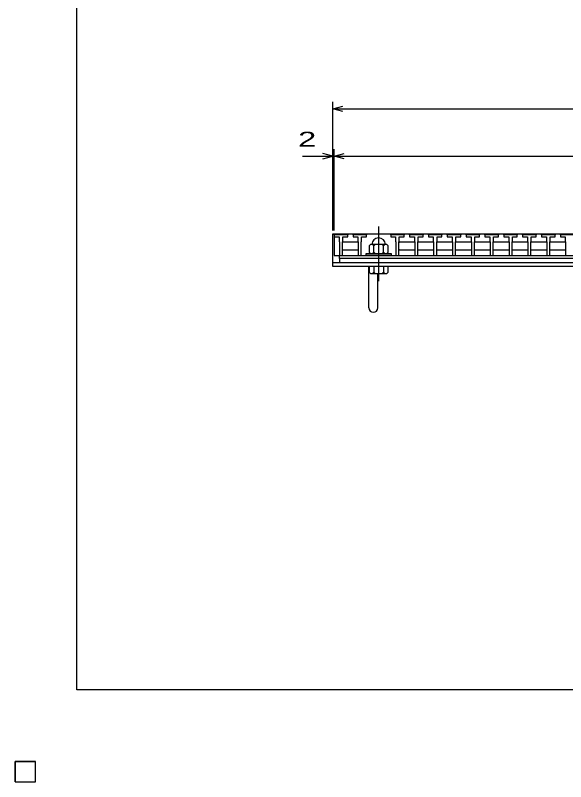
# Model space of a CAD drawing. Units: millimetres, scale not verified. Extents: x -1820 to 1731, y -1282 to 1054.
# Drawn here: x -1820 to -1005, y -1282 to -149 of the extents above; entities that cross this region are included whole.
import ezdxf
from ezdxf.enums import TextEntityAlignment as Align

# ---------------------------------------------------------------- set-up
doc = ezdxf.new("R2010")
doc.units = ezdxf.units.MM
doc.header["$LTSCALE"] = 10
doc.linetypes.add('CHAIN', pattern=[18.5, 12, -1.5, 3.5, -1.5])
for name, color, linetype, lineweight in [('0_2', 150, 'Continuous', 25), ('16', 3, 'Continuous', 25), ('19', 6, 'Continuous', 25), ('22', 2, 'Continuous', 25)]:
    doc.layers.add(name, color=color, linetype=linetype, lineweight=lineweight)
doc.styles.add('ベクトル', font='')
doc.styles.get('ベクトル').set_extended_font_data('ベクトル')

msp = doc.modelspace()

# ---------------------------------------------------------------- linework, layer by layer
at = {"layer": '0_2'}
for p, q in [((-1729, -1146.5), (-1729, 1053.5)), ((1731, -1146.5), (-1729, -1146.5))]:
    msp.add_line(p, q, dxfattribs=at)
at = {"layer": '16', "linetype": 'CHAIN'}
msp.add_line((-1282.2, -461), (-1282.2, -542), dxfattribs=at)
at = {"layer": '16'}
for p, q in [((-1348, -473.5), (-1347.5, -472)), ((-1348, -472), (-352, -472)), ((-1348, -472), (-1348, -504)), ((-1348, -473.5), (-1348, -476.5)), ((-1328, -473.5), (-1348, -473.5)), ((-1347.5, -472), (-1344.6, -472)), ((-1344.6, -472), (-1344.1, -473.5)), ((-1339.95, -473.5), (-1339.45, -472)), ((-1339.45, -472), (-1336.55, -472)), ((-1336.55, -472), (-1336.05, -473.5)), ((-1331.9, -473.5), (-1331.4, -472)), ((-1331.4, -472), (-1328.5, -472)), ((-1328.5, -472), (-1328, -473.5)), ((-1328, -476.5), (-1328, -473.5)), ((-1320.1, -473.5), (-1319.6, -472)), ((-1320.1, -473.5), (-1320.1, -476.5)), ((-1300.1, -473.5), (-1320.1, -473.5)), ((-1319.6, -472), (-1316.7, -472)), ((-1316.7, -472), (-1316.2, -473.5)), ((-1312.05, -473.5), (-1311.55, -472)), ((-1311.55, -472), (-1308.65, -472)), ((-1308.65, -472), (-1308.15, -473.5)), ((-1304, -473.5), (-1303.5, -472)), ((-1303.5, -472), (-1300.6, -472)), ((-1300.6, -472), (-1300.1, -473.5)), ((-1300.1, -476.5), (-1300.1, -473.5)), ((-1264.3, -473.5), (-1263.8, -472)), ((-1264.3, -473.5), (-1264.3, -476.5)), ((-1244.3, -473.5), (-1264.3, -473.5)), ((-1263.8, -472), (-1260.9, -472)), ((-1260.9, -472), (-1260.4, -473.5)), ((-1256.25, -473.5), (-1255.75, -472)), ((-1255.75, -472), (-1252.85, -472)), ((-1252.85, -472), (-1252.35, -473.5)), ((-1248.2, -473.5), (-1247.7, -472)), ((-1247.7, -472), (-1244.8, -472)), ((-1244.8, -472), (-1244.3, -473.5)), ((-1244.3, -476.5), (-1244.3, -473.5)), ((-1236.4, -473.5), (-1235.9, -472)), ((-1236.4, -473.5), (-1236.4, -476.5)), ((-1216.4, -473.5), (-1236.4, -473.5)), ((-1235.9, -472), (-1233, -472)), ((-1233, -472), (-1232.5, -473.5)), ((-1228.35, -473.5), (-1227.85, -472)), ((-1227.85, -472), (-1224.95, -472)), ((-1224.95, -472), (-1224.45, -473.5)), ((-1220.3, -473.5), (-1219.8, -472)), ((-1219.8, -472), (-1216.9, -472)), ((-1216.9, -472), (-1216.4, -473.5)), ((-1216.4, -476.5), (-1216.4, -473.5)), ((-1208.5, -473.5), (-1208, -472)), ((-1208.5, -473.5), (-1208.5, -476.5)), ((-1188.5, -473.5), (-1208.5, -473.5)), ((-1208, -472), (-1205.1, -472)), ((-1205.1, -472), (-1204.6, -473.5)), ((-1200.45, -473.5), (-1199.95, -472)), ((-1199.95, -472), (-1197.05, -472)), ((-1197.05, -472), (-1196.55, -473.5)), ((-1192.4, -473.5), (-1191.9, -472)), ((-1191.9, -472), (-1189, -472)), ((-1189, -472), (-1188.5, -473.5)), ((-1188.5, -476.5), (-1188.5, -473.5)), ((-1180.6, -473.5), (-1180.1, -472)), ((-1180.6, -473.5), (-1180.6, -476.5)), ((-1160.6, -473.5), (-1180.6, -473.5)), ((-1180.1, -472), (-1177.2, -472)), ((-1177.2, -472), (-1176.7, -473.5)), ((-1172.55, -473.5), (-1172.05, -472)), ((-1172.05, -472), (-1169.15, -472)), ((-1169.15, -472), (-1168.65, -473.5)), ((-1164.5, -473.5), (-1164, -472)), ((-1164, -472), (-1161.1, -472)), ((-1161.1, -472), (-1160.6, -473.5)), ((-1160.6, -476.5), (-1160.6, -473.5)), ((-1152.7, -473.5), (-1152.2, -472)), ((-1152.7, -473.5), (-1152.7, -476.5)), ((-1132.7, -473.5), (-1152.7, -473.5)), ((-1152.2, -472), (-1149.3, -472)), ((-1149.3, -472), (-1148.8, -473.5)), ((-1144.65, -473.5), (-1144.15, -472)), ((-1144.15, -472), (-1141.25, -472)), ((-1141.25, -472), (-1140.75, -473.5)), ((-1136.6, -473.5), (-1136.1, -472)), ((-1136.1, -472), (-1133.2, -472)), ((-1133.2, -472), (-1132.7, -473.5)), ((-1132.7, -476.5), (-1132.7, -473.5)), ((-1124.8, -473.5), (-1124.3, -472)), ((-1124.8, -473.5), (-1124.8, -476.5)), ((-1104.8, -473.5), (-1124.8, -473.5)), ((-1124.3, -472), (-1121.4, -472)), ((-1121.4, -472), (-1120.9, -473.5)), ((-1116.75, -473.5), (-1116.25, -472)), ((-1116.25, -472), (-1113.35, -472)), ((-1113.35, -472), (-1112.85, -473.5)), ((-1108.7, -473.5), (-1108.2, -472)), ((-1108.2, -472), (-1105.3, -472)), ((-1105.3, -472), (-1104.8, -473.5)), ((-1104.8, -476.5), (-1104.8, -473.5)), ((-1096.9, -473.5), (-1096.4, -472)), ((-1096.9, -473.5), (-1096.9, -476.5)), ((-1076.9, -473.5), (-1096.9, -473.5)), ((-1096.4, -472), (-1093.5, -472)), ((-1093.5, -472), (-1093, -473.5)), ((-1088.85, -473.5), (-1088.35, -472)), ((-1088.35, -472), (-1085.45, -472)), ((-1085.45, -472), (-1084.95, -473.5)), ((-1080.8, -473.5), (-1080.3, -472)), ((-1080.3, -472), (-1077.4, -472)), ((-1077.4, -472), (-1076.9, -473.5)), ((-1076.9, -476.5), (-1076.9, -473.5)), ((-1069, -473.5), (-1068.5, -472)), ((-1069, -473.5), (-1069, -476.5)), ((-1049, -473.5), (-1069, -473.5)), ((-1068.5, -472), (-1065.6, -472)), ((-1065.6, -472), (-1065.1, -473.5)), ((-1060.95, -473.5), (-1060.45, -472)), ((-1060.45, -472), (-1057.55, -472)), ((-1057.55, -472), (-1057.05, -473.5)), ((-1052.9, -473.5), (-1052.4, -472)), ((-1052.4, -472), (-1049.5, -472)), ((-1049.5, -472), (-1049, -473.5)), ((-1049, -476.5), (-1049, -473.5)), ((-1041.1, -473.5), (-1040.6, -472)), ((-1041.1, -473.5), (-1041.1, -476.5)), ((-1021.1, -473.5), (-1041.1, -473.5)), ((-1040.6, -472), (-1037.7, -472)), ((-1037.7, -472), (-1037.2, -473.5)), ((-1033.05, -473.5), (-1032.55, -472)), ((-1032.55, -472), (-1029.65, -472)), ((-1029.65, -472), (-1029.15, -473.5)), ((-1025, -473.5), (-1024.5, -472)), ((-1024.5, -472), (-1021.6, -472)), ((-1021.6, -472), (-1021.1, -473.5)), ((-1021.1, -476.5), (-1021.1, -473.5)), ((-1013.2, -473.5), (-1012.7, -472)), ((-1013.2, -473.5), (-1013.2, -476.5)), ((-993.2, -473.5), (-1013.2, -473.5)), ((-1012.7, -472), (-1009.8, -472)), ((-1009.8, -472), (-1009.3, -473.5)), ((-1348, -476.5), (-1340.75, -476.5)), ((-1340.75, -476.5), (-1340.75, -483.5)), ((-1340.75, -483.5), (-1340.25, -484)), ((-1340.25, -484), (-1340.25, -504)), ((-1335.75, -484), (-1335.25, -483.5)), ((-1335.75, -504), (-1335.75, -484)), ((-1335.75, -485), (-1334.75, -484)), ((-1335.25, -483.5), (-1335.25, -476.5)), ((-1335.25, -476.5), (-1328, -476.5)), ((-1334.75, -484), (-1313.35, -484)), ((-1320.1, -476.5), (-1312.85, -476.5)), ((-1313.35, -484), (-1312.35, -485)), ((-1312.85, -476.5), (-1312.85, -483.5)), ((-1312.85, -483.5), (-1312.35, -484)), ((-1312.35, -484), (-1312.35, -504)), ((-1307.85, -484), (-1307.35, -483.5)), ((-1307.85, -504), (-1307.85, -484)), ((-1307.35, -483.5), (-1307.35, -476.5)), ((-1307.35, -476.5), (-1300.1, -476.5)), ((-1264.3, -476.5), (-1257.05, -476.5)), ((-1257.05, -476.5), (-1257.05, -483.5)), ((-1257.05, -483.5), (-1256.55, -484)), ((-1256.55, -484), (-1256.55, -504)), ((-1252.05, -484), (-1251.55, -483.5)), ((-1252.05, -504), (-1252.05, -484)), ((-1252.05, -485), (-1251.05, -484)), ((-1251.55, -483.5), (-1251.55, -476.5)), ((-1251.55, -476.5), (-1244.3, -476.5)), ((-1251.05, -484), (-1229.65, -484)), ((-1236.4, -476.5), (-1229.15, -476.5)), ((-1229.65, -484), (-1228.65, -485)), ((-1229.15, -476.5), (-1229.15, -483.5)), ((-1229.15, -483.5), (-1228.65, -484)), ((-1228.65, -484), (-1228.65, -504)), ((-1224.15, -484), (-1223.65, -483.5)), ((-1224.15, -504), (-1224.15, -484)), ((-1224.15, -485), (-1223.15, -484)), ((-1223.65, -483.5), (-1223.65, -476.5)), ((-1223.65, -476.5), (-1216.4, -476.5)), ((-1223.15, -484), (-1201.75, -484)), ((-1208.5, -476.5), (-1201.25, -476.5)), ((-1201.75, -484), (-1200.75, -485)), ((-1201.25, -476.5), (-1201.25, -483.5)), ((-1201.25, -483.5), (-1200.75, -484)), ((-1200.75, -484), (-1200.75, -504)), ((-1196.25, -484), (-1195.75, -483.5)), ((-1196.25, -504), (-1196.25, -484)), ((-1196.25, -485), (-1195.25, -484)), ((-1195.75, -483.5), (-1195.75, -476.5)), ((-1195.75, -476.5), (-1188.5, -476.5)), ((-1195.25, -484), (-1173.85, -484)), ((-1180.6, -476.5), (-1173.35, -476.5)), ((-1173.85, -484), (-1172.85, -485)), ((-1173.35, -476.5), (-1173.35, -483.5)), ((-1173.35, -483.5), (-1172.85, -484)), ((-1172.85, -484), (-1172.85, -504)), ((-1168.35, -484), (-1167.85, -483.5)), ((-1168.35, -504), (-1168.35, -484)), ((-1168.35, -485), (-1167.35, -484)), ((-1167.85, -483.5), (-1167.85, -476.5)), ((-1167.85, -476.5), (-1160.6, -476.5)), ((-1167.35, -484), (-1145.95, -484)), ((-1152.7, -476.5), (-1145.45, -476.5)), ((-1145.95, -484), (-1144.95, -485)), ((-1145.45, -476.5), (-1145.45, -483.5)), ((-1145.45, -483.5), (-1144.95, -484)), ((-1144.95, -484), (-1144.95, -504)), ((-1140.45, -484), (-1139.95, -483.5)), ((-1140.45, -504), (-1140.45, -484)), ((-1140.45, -485), (-1139.45, -484)), ((-1139.95, -483.5), (-1139.95, -476.5)), ((-1139.95, -476.5), (-1132.7, -476.5)), ((-1139.45, -484), (-1118.05, -484)), ((-1124.8, -476.5), (-1117.55, -476.5)), ((-1118.05, -484), (-1117.05, -485)), ((-1117.55, -476.5), (-1117.55, -483.5)), ((-1117.55, -483.5), (-1117.05, -484)), ((-1117.05, -484), (-1117.05, -504)), ((-1112.55, -484), (-1112.05, -483.5)), ((-1112.55, -504), (-1112.55, -484)), ((-1112.55, -485), (-1111.55, -484)), ((-1112.05, -483.5), (-1112.05, -476.5)), ((-1112.05, -476.5), (-1104.8, -476.5)), ((-1111.55, -484), (-1090.15, -484)), ((-1096.9, -476.5), (-1089.65, -476.5)), ((-1090.15, -484), (-1089.15, -485)), ((-1089.65, -476.5), (-1089.65, -483.5)), ((-1089.65, -483.5), (-1089.15, -484)), ((-1089.15, -484), (-1089.15, -504)), ((-1084.65, -484), (-1084.15, -483.5)), ((-1084.65, -504), (-1084.65, -484)), ((-1084.65, -485), (-1083.65, -484)), ((-1084.15, -483.5), (-1084.15, -476.5)), ((-1084.15, -476.5), (-1076.9, -476.5)), ((-1083.65, -484), (-1062.25, -484)), ((-1069, -476.5), (-1061.75, -476.5)), ((-1062.25, -484), (-1061.25, -485)), ((-1061.75, -476.5), (-1061.75, -483.5)), ((-1061.75, -483.5), (-1061.25, -484)), ((-1061.25, -484), (-1061.25, -504)), ((-1056.75, -484), (-1056.25, -483.5)), ((-1056.75, -504), (-1056.75, -484)), ((-1056.75, -485), (-1055.75, -484)), ((-1056.25, -483.5), (-1056.25, -476.5)), ((-1056.25, -476.5), (-1049, -476.5)), ((-1055.75, -484), (-1034.35, -484)), ((-1041.1, -476.5), (-1033.85, -476.5)), ((-1034.35, -484), (-1033.35, -485)), ((-1033.85, -476.5), (-1033.85, -483.5)), ((-1033.85, -483.5), (-1033.35, -484)), ((-1033.35, -484), (-1033.35, -504)), ((-1028.85, -484), (-1028.35, -483.5)), ((-1028.85, -504), (-1028.85, -484)), ((-1028.85, -485), (-1027.85, -484)), ((-1028.35, -483.5), (-1028.35, -476.5)), ((-1028.35, -476.5), (-1021.1, -476.5)), ((-1027.85, -484), (-1006.45, -484)), ((-1013.2, -476.5), (-1005.95, -476.5)), ((-1006.45, -484), (-1005.45, -485)), ((-1005.95, -476.5), (-1005.95, -483.5)), ((-1005.95, -483.5), (-1005.45, -484)), ((-1005.45, -484), (-1005.45, -504)), ((-1334.75, -496), (-1335.75, -495)), ((-1313.35, -496), (-1334.75, -496)), ((-1312.35, -495), (-1313.35, -496)), ((-1294.2, -488), (-1296.2, -490)), ((-1296.2, -490), (-1296.2, -499)), ((-1270.2, -488), (-1294.2, -488)), ((-1289.2, -490), (-1291.2, -488)), ((-1287.2, -488), (-1289.2, -490)), ((-1289.2, -499), (-1289.2, -490)), ((-1275.2, -490), (-1277.2, -488)), ((-1273.2, -488), (-1275.2, -490)), ((-1275.2, -499), (-1275.2, -490)), ((-1268.2, -490), (-1270.2, -488)), ((-1268.2, -499), (-1268.2, -490)), ((-1251.05, -496), (-1252.05, -495)), ((-1229.65, -496), (-1251.05, -496)), ((-1228.65, -495), (-1229.65, -496)), ((-1223.15, -496), (-1224.15, -495)), ((-1201.75, -496), (-1223.15, -496)), ((-1200.75, -495), (-1201.75, -496)), ((-1195.25, -496), (-1196.25, -495)), ((-1173.85, -496), (-1195.25, -496)), ((-1172.85, -495), (-1173.85, -496)), ((-1167.35, -496), (-1168.35, -495)), ((-1145.95, -496), (-1167.35, -496)), ((-1144.95, -495), (-1145.95, -496)), ((-1139.45, -496), (-1140.45, -495)), ((-1118.05, -496), (-1139.45, -496)), ((-1117.05, -495), (-1118.05, -496)), ((-1111.55, -496), (-1112.55, -495)), ((-1090.15, -496), (-1111.55, -496)), ((-1089.15, -495), (-1090.15, -496)), ((-1083.65, -496), (-1084.65, -495)), ((-1062.25, -496), (-1083.65, -496)), ((-1061.25, -495), (-1062.25, -496)), ((-1055.75, -496), (-1056.75, -495)), ((-1034.35, -496), (-1055.75, -496)), ((-1033.35, -495), (-1034.35, -496)), ((-1027.85, -496), (-1028.85, -495)), ((-1006.45, -496), (-1027.85, -496)), ((-1005.45, -495), (-1006.45, -496)), ((-1348, -504), (-352, -504)), ((-1340.25, -504), (-1335.75, -504)), ((-1340.25, -504), (-359.75, -504)), ((-1340.25, -508.5), (-1340.25, -504)), ((-359.75, -508.5), (-1340.25, -508.5)), ((-1340.25, -508.5), (-1340.25, -514.5)), ((-1312.35, -504), (-1307.85, -504)), ((-1300.7, -504), (-1300.7, -501)), ((-1300.7, -501), (-1263.7, -501)), ((-1263.7, -504), (-1300.7, -504)), ((-1296.2, -499), (-1294.2, -501)), ((-1291.2, -501), (-1289.2, -499)), ((-1289.2, -499), (-1287.2, -501)), ((-1277.2, -501), (-1275.2, -499)), ((-1275.2, -499), (-1273.2, -501)), ((-1270.2, -501), (-1268.2, -499)), ((-1263.7, -501), (-1263.7, -504)), ((-1256.55, -504), (-1252.05, -504)), ((-1228.65, -504), (-1224.15, -504)), ((-1200.75, -504), (-1196.25, -504)), ((-1172.85, -504), (-1168.35, -504)), ((-1144.95, -504), (-1140.45, -504)), ((-1117.05, -504), (-1112.55, -504)), ((-1089.15, -504), (-1084.65, -504)), ((-1061.25, -504), (-1056.75, -504)), ((-1033.35, -504), (-1028.85, -504)), ((-1005.45, -504), (-1000.95, -504)), ((-1340.25, -514.5), (-359.75, -514.5)), ((-1820, -1252.5), (-1790, -1252.5)), ((-1820, -1282.5), (-1820, -1252.5)), ((-1820, -1252.5), (-1790, -1252.5)), ((-1820, -1282.5), (-1820, -1252.5)), ((-1820, -1252.5), (-1790, -1252.5)), ((-1820, -1282.5), (-1820, -1252.5)), ((-1820, -1252.5), (-1790, -1252.5)), ((-1820, -1282.5), (-1820, -1252.5)), ((-1820, -1252.5), (-1790, -1252.5)), ((-1820, -1282.5), (-1820, -1252.5)), ((-1790, -1282.5), (-1790, -1252.5)), ((-1790, -1282.5), (-1790, -1252.5)), ((-1790, -1282.5), (-1790, -1252.5)), ((-1790, -1282.5), (-1790, -1252.5)), ((-1790, -1282.5), (-1790, -1252.5)), ((-1820, -1282.5), (-1790, -1282.5)), ((-1820, -1282.5), (-1790, -1282.5)), ((-1820, -1282.5), (-1790, -1282.5)), ((-1820, -1282.5), (-1790, -1282.5)), ((-1820, -1282.5), (-1790, -1282.5))]:
    msp.add_line(p, q, dxfattribs=at)
msp.add_arc((-1282.2, -488), 10, 0, 180, dxfattribs=at)
at = {"layer": '19'}
for p, q in [((-1350, -514.5), (-1350, -472)), ((-1350, -472), (-1348, -472)), ((-1350, -514.5), (-350, -514.5)), ((-1350, -520.5), (-1350, -514.5)), ((-350, -520.5), (-1350, -520.5)), ((-1296.5, -581.61), (-1296.5, -520.5)), ((-1296.2, -520.5), (-1296.2, -528.5)), ((-1268.2, -520.5), (-1296.2, -520.5)), ((-1289.2, -520.5), (-1289.2, -528.5)), ((-1275.2, -520.5), (-1275.2, -528.5)), ((-1268.2, -528.5), (-1268.2, -520.5)), ((-1296.2, -528.5), (-1294.2, -530.5)), ((-1294.2, -530.5), (-1270.2, -530.5)), ((-1289.2, -528.5), (-1291.2, -530.5)), ((-1287.2, -530.5), (-1289.2, -528.5)), ((-1283.5, -581.61), (-1283.5, -530.5)), ((-1275.2, -528.5), (-1277.2, -530.5)), ((-1273.2, -530.5), (-1275.2, -528.5)), ((-1270.2, -530.5), (-1268.2, -528.5))]:
    msp.add_line(p, q, dxfattribs=at)
msp.add_arc((-1290, -581.61), 6.5, 180, 0, dxfattribs=at)
at = {"layer": '22', "color": 4}
for p, q in [((-1350, -467), (-1350, -277)), ((-1350, -287), (-1335, -283)), ((-1335, -291), (-1350, -287)), ((-1350, -287), (-350, -287)), ((-1350, -467), (-1350, -347)), ((-1348, -467), (-1348, -347)), ((-1395, -357), (-1350, -357)), ((-1350, -357), (-1365, -353)), ((-1365, -361), (-1350, -357)), ((-1350, -357), (-1348, -357)), ((-1348, -357), (-1333, -353)), ((-1333, -361), (-1348, -357)), ((-1348, -357), (-352, -357))]:
    msp.add_line(p, q, dxfattribs=at)
at = {"layer": '22'}
for p, q in [((-1790, -1252.5), (-1820, -1252.5)), ((-1820, -1252.5), (-1820, -1282.5)), ((-1790, -1252.5), (-1820, -1252.5)), ((-1820, -1252.5), (-1820, -1282.5)), ((-1790, -1252.5), (-1820, -1252.5)), ((-1820, -1252.5), (-1820, -1282.5)), ((-1790, -1282.5), (-1790, -1252.5)), ((-1790, -1282.5), (-1790, -1252.5)), ((-1790, -1282.5), (-1790, -1252.5)), ((-1820, -1282.5), (-1790, -1282.5)), ((-1820, -1282.5), (-1790, -1282.5)), ((-1820, -1282.5), (-1790, -1282.5))]:
    msp.add_line(p, q, dxfattribs=at)

# ---------------------------------------------------------------- texts
at = {"layer": '22', "style": 'ベクトル', "width": 1.65}
msp.add_text(' 2 ', height=21.99, dxfattribs=at).set_placement((-1415, -332), align=Align.MIDDLE_LEFT)

doc.saveas('drawing.dxf')
